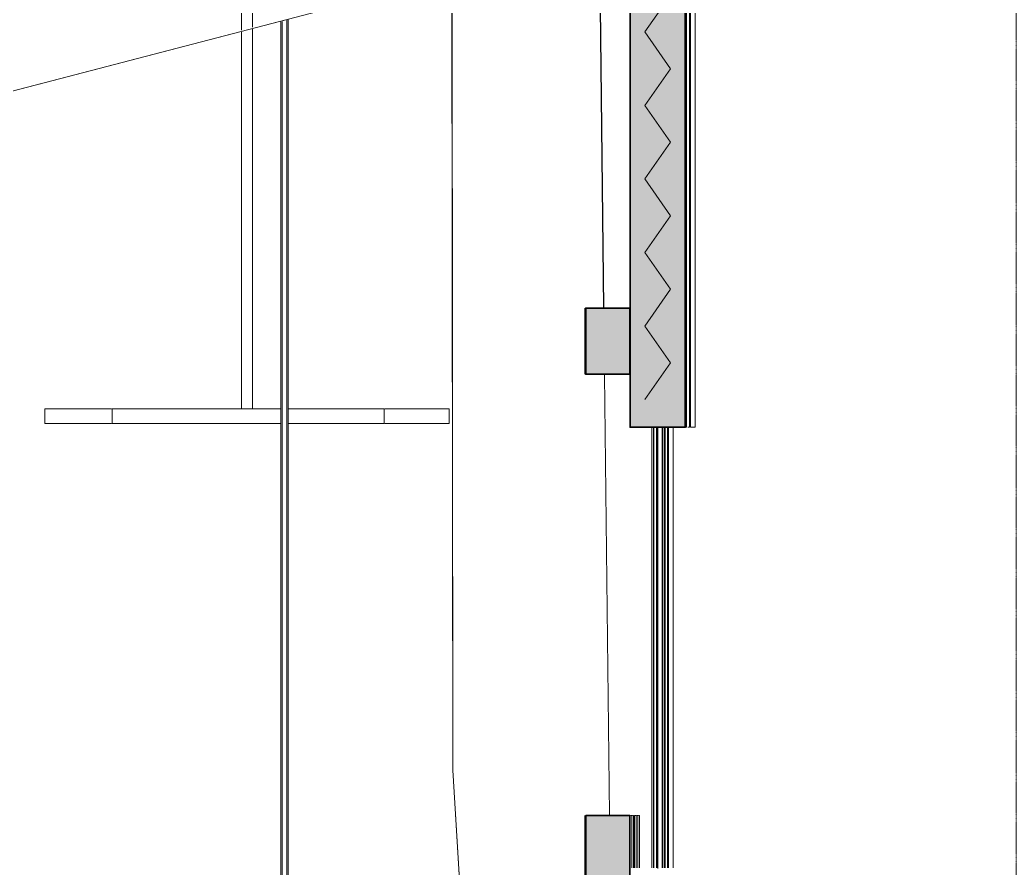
# Model space of a CAD drawing. Header units: millimetres. Extents: x 0 to 135734, y 0 to 59400.
# Drawn here: x 37392 to 40100, y 30551 to 32858 of the extents above; entities that cross this region are included whole.
import ezdxf

# ---------------------------------------------------------------- set-up
doc = ezdxf.new("R2010")
doc.units = ezdxf.units.MM
doc.linetypes.add('DASHDOT', pattern=[3.556, 2.54, -0.508, 0, -0.508])
for name, color, linetype, lineweight in [('01_切断（構造・壁）', 7, 'Continuous', 35), ('03_切断（ガラス）', 5, 'Continuous', 13), ('05_断熱（仮）', 2, 'Continuous', 9), ('10_見えがかり', 7, 'Continuous', 13), ('11_見えがかり（家具）', 8, 'Continuous', 9), ('12_見えがかり（ガラス）', 5, 'Continuous', 9), ('40_通り芯', 1, 'DASHDOT', 9)]:
    doc.layers.add(name, color=color, linetype=linetype, lineweight=lineweight)

msp = doc.modelspace()

# ---------------------------------------------------------------- hatches: boundary and pattern name
at = {"layer": '01_切断（構造・壁）'}
for points in [[(39065.2, 33941.6), (39065.4, 33941.6), (39065.7, 33941.6), (39067.7, 33941.6), (39072.5, 33941.5), (39081.1, 33941.5), (39159.3, 33941.6), (39200.3, 33941.5), (39200.7, 33941.6), (39200.7, 32332.2), (39200.7, 31750), (39159.3, 31750), (39050.8, 31750), (39050.8, 33334.3), (39050.8, 33941.6), (39062.3, 33941.4)], [(39050.1, 31940.8), (39050.1, 31894), (39048.8, 31894), (39047.2, 31894), (39038.7, 31894), (39030.1, 31894), (39021.6, 31894), (39013, 31894), (39004.5, 31894), (38995.9, 31894), (38987.4, 31894), (38978.8, 31894), (38970.3, 31894), (38961.7, 31894), (38953.2, 31894), (38944.6, 31894), (38936.9, 31894), (38930.1, 31894), (38930.1, 32027.2), (38930.1, 32074), (38936.9, 32074), (38944.6, 32074), (38953.2, 32074), (38961.7, 32074), (38970.3, 32074), (38978.8, 32074), (38987.4, 32074), (38995.9, 32074), (39004.5, 32074), (39013, 32074), (39021.6, 32074), (39030.1, 32074), (39038.7, 32074), (39047.2, 32074), (39048.8, 32074), (39050.1, 32074)], [(39050.1, 30560.8), (39050.1, 30514), (39048.8, 30514), (39047.2, 30514), (39038.7, 30514), (39030.1, 30514), (39021.6, 30514), (39013, 30514), (39004.5, 30514), (38995.9, 30514), (38987.4, 30514), (38978.8, 30514), (38970.3, 30514), (38961.7, 30514), (38953.2, 30514), (38944.6, 30514), (38936.9, 30514), (38930.1, 30514), (38930.1, 30647.2), (38930.1, 30694), (38936.9, 30694), (38944.6, 30694), (38953.2, 30694), (38961.7, 30694), (38970.3, 30694), (38978.8, 30694), (38987.4, 30694), (38995.9, 30694), (39004.5, 30694), (39013, 30694), (39021.6, 30694), (39030.1, 30694), (39038.7, 30694), (39047.2, 30694), (39048.8, 30694), (39050.1, 30694)]]:
    msp.add_hatch(color=7, dxfattribs=at).paths.add_polyline_path(points)
at = {"layer": '05_断熱（仮）', "true_color": 0xf3d98b}
msp.add_hatch(color=8, dxfattribs=at).paths.add_polyline_path([(39075.8, 33916.5), (39081, 33916.5), (39081.1, 33916.5), (39159.2, 33916.6), (39175.7, 33916.5), (39175.7, 31775), (39075.8, 31775)])

# ---------------------------------------------------------------- linework, layer by layer
at = {"layer": '01_切断（構造・壁）'}
for points in [[(39065.2, 33941.6), (39065.4, 33941.6), (39065.7, 33941.6), (39067.7, 33941.6), (39072.5, 33941.5), (39081.1, 33941.5), (39159.3, 33941.6), (39200.3, 33941.5), (39200.7, 33941.6), (39200.7, 32332.2), (39200.7, 31750), (39159.3, 31750), (39050.8, 31750), (39050.8, 33334.3), (39050.8, 33941.6), (39062.3, 33941.4), (39065.2, 33941.6)], [(39050.1, 31940.8), (39050.1, 31894), (39048.8, 31894), (39047.2, 31894), (39038.7, 31894), (39030.1, 31894), (39021.6, 31894), (39013, 31894), (39004.5, 31894), (38995.9, 31894), (38987.4, 31894), (38978.8, 31894), (38970.3, 31894), (38961.7, 31894), (38953.2, 31894), (38944.6, 31894), (38936.9, 31894), (38930.1, 31894), (38930.1, 32027.2), (38930.1, 32074), (38936.9, 32074), (38944.6, 32074), (38953.2, 32074), (38961.7, 32074), (38970.3, 32074), (38978.8, 32074), (38987.4, 32074), (38995.9, 32074), (39004.5, 32074), (39013, 32074), (39021.6, 32074), (39030.1, 32074), (39038.7, 32074), (39047.2, 32074), (39048.8, 32074), (39050.1, 32074), (39050.1, 31940.8)], [(38930.1, 30514), (38930.1, 30647.2), (38930.1, 30694), (38936.9, 30694), (38944.6, 30694), (38953.2, 30694), (38961.7, 30694), (38970.3, 30694), (38978.8, 30694), (38987.4, 30694), (38995.9, 30694), (39004.5, 30694), (39013, 30694), (39021.6, 30694), (39030.1, 30694), (39038.7, 30694), (39047.2, 30694), (39048.8, 30694), (39050.1, 30694), (39050.1, 30560.8)], [(39050.1, 30560.8), (39050.1, 30514)]]:
    msp.add_lwpolyline(points, dxfattribs=at)
at = {"layer": '03_切断（ガラス）'}
msp.add_lwpolyline([(39125.8, 30550), (39125.8, 31750)], dxfattribs=at)
at = {"layer": '05_断熱（仮）'}
msp.add_lwpolyline([(39090.7, 31825), (39160.7, 31925), (39090.7, 32025), (39160.7, 32125), (39090.7, 32225), (39160.7, 32325), (39090.7, 32425), (39160.7, 32525), (39090.7, 32625), (39160.7, 32725), (39090.7, 32825), (39160.7, 32925), (39090.7, 33025), (39160.7, 33125), (39090.7, 33225), (39160.7, 33325), (39090.7, 33425), (39160.7, 33525), (39090.7, 33625), (39160.7, 33725), (39090.7, 33825)], dxfattribs=at)
at = {"layer": '10_見えがかり'}
for points in [[(39202.7, 33942.1), (39204.5, 33942.4), (39204.9, 33942), (39296.4, 33942.3), (39329.1, 33942.2), (39610, 33933.6), (39204.5, 33939.4), (39204.5, 31750), (39202.7, 31750)], [(39212.3, 33936.9), (39212.3, 31750), (39207.7, 31750)], [(39215.2, 33936.9), (39215.2, 31750), (39214.3, 31750)], [(39228.1, 33936.7), (39228.1, 31750), (39217.2, 31750)], [(38721.8, 33818.8), (38569.1, 33413), (38542, 33071.4), (38546.4, 33035.7), (38560.8, 32974.5), (38566.9, 32927.4), (38569.1, 30817.5), (38871.3, 25832)], [(38870.9, 25832), (38568.7, 30817.5), (38566.4, 32927.4), (38560.4, 32974.5), (38545.9, 33035.7), (38541.6, 33071.4)], [(38978.8, 32076), (38969.6, 32891.6), (38971.8, 32933), (38978.8, 32989.4), (38995.7, 33082.2)], [(38996.3, 33083.2), (38979.2, 32989.4), (38972.2, 32933), (38970, 32891.6), (38979.3, 32076)], [(27397.7, 30053.8), (32589.1, 31417.6), (38504.2, 32960.7), (38504.4, 32960.7), (32589.3, 31417.6), (27397.6, 30053.7)], [(38928.1, 32074), (38928.1, 32074)], [(38928.1, 31894), (38928.1, 31894), (38928.1, 32074)], [(38994.5, 30696), (38980.9, 31892)], [(38981.3, 31892), (38994.9, 30696)], [(38928.1, 30694), (38928.1, 30694)], [(38928.1, 30514), (38928.1, 30514), (38928.1, 30694)], [(39052.9, 30694), (39055.5, 30694), (39055.5, 30552)], [(39057.5, 30694), (39060.1, 30694), (39060.1, 30552)], [(39062.1, 30694), (39062.4, 30694), (39062.4, 30552)], [(39064.4, 30694), (39067, 30694), (39067, 30552)], [(39069, 30694), (39071.6, 30694), (39071.6, 30552)], [(39073.6, 30694), (39076.2, 30694), (39076.2, 30552)]]:
    msp.add_lwpolyline(points, dxfattribs=at)
at = {"layer": '11_見えがかり（家具）'}
for points in [[(37994.6, 32829.9), (37994.6, 33481), (37994.6, 33481), (37994.8, 33481), (37995.1, 33481), (37995.3, 33481), (37995.3, 33481)], [(37995.3, 33481), (37996, 33481), (37996.1, 33481), (37998.1, 33481), (37998.7, 33481), (37999.9, 33481), (38001.5, 33481), (38003.3, 33481), (38014.3, 33481), (38016.2, 33481), (38017.9, 33481), (38020.8, 33481), (38022, 33481), (38022.2, 33481), (38023.8, 33481), (38023.9, 33481), (38023.9, 33481), (38024.3, 33481), (38024.3, 33481), (38024.5, 33481), (38024.5, 33481), (38024.5, 32837.7)], [(38101.3, 29902), (38101.3, 32852.4)], [(38104.6, 29902), (38104.6, 32853.2)], [(38117.8, 32856.7), (38117.8, 29902)], [(38121.3, 32857.6), (38121.3, 29902)], [(37994.6, 31802), (37994.6, 32824.6)], [(38024.5, 32832.4), (38024.5, 31802)], [(37641.3, 31760), (37460, 31760), (37460, 31800), (37641.3, 31800)], [(38099.3, 31760), (37643.3, 31760), (37643.3, 31800), (38099.3, 31800)], [(38382, 31800), (38382, 31760), (38123.3, 31760)], [(38123.3, 31800), (38382, 31800)], [(38559.1, 31800), (38559.1, 31760), (38384, 31760)], [(38384, 31800), (38559.1, 31800)]]:
    msp.add_lwpolyline(points, dxfattribs=at)
at = {"layer": '12_見えがかり（ガラス）'}
for points in [[(39110.1, 30552), (39110.1, 31748)], [(39114.5, 31748), (39114.5, 30552)], [(39114.5, 30552), (39114.5, 31748)], [(39115.7, 31748), (39115.7, 30552)], [(39115.7, 30552), (39115.7, 31748)], [(39122.3, 31748), (39122.3, 30552)], [(39122.3, 30552), (39122.3, 31748)], [(39125.2, 31748), (39125.2, 30552)], [(39125.2, 30552), (39125.2, 31748)], [(39138.1, 31748), (39138.1, 30552)], [(39140.1, 30552), (39140.1, 31748)], [(39144.5, 31748), (39144.5, 30552)], [(39144.5, 30552), (39144.5, 31748)], [(39145.7, 31748), (39145.7, 30552)], [(39145.7, 30552), (39145.7, 31748)], [(39152.3, 31748), (39152.3, 30552)], [(39152.3, 30552), (39152.3, 31748)], [(39155.2, 31748), (39155.2, 30552)], [(39155.2, 30552), (39155.2, 31748)], [(39168.1, 31748), (39168.1, 30552)]]:
    msp.add_lwpolyline(points, dxfattribs=at)
at = {"layer": '40_通り芯'}
msp.add_lwpolyline([(40100, 24250), (40100, 35600)], dxfattribs=at)

doc.saveas('drawing.dxf')
